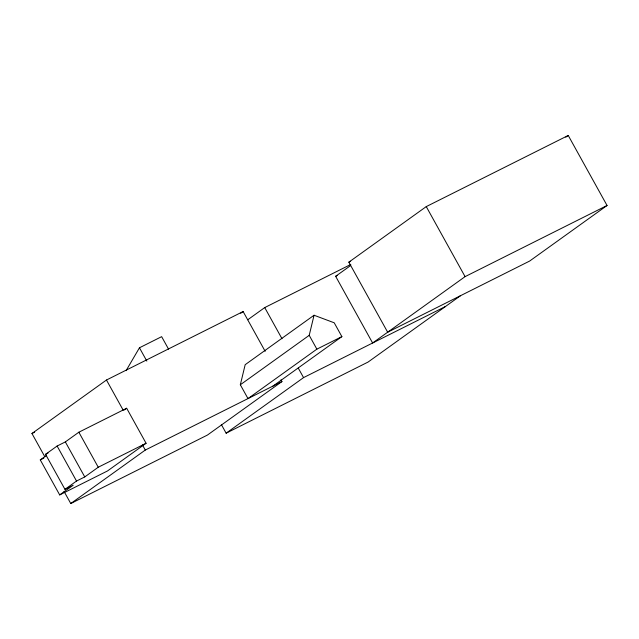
<?xml version="1.0" encoding="UTF-8"?>
<svg xmlns="http://www.w3.org/2000/svg" width="639" height="639" viewBox="0 0 639 639"><rect width="100%" height="100%" fill="white"/><g stroke="black" fill="none" stroke-linecap="round" stroke-linejoin="round"><path stroke-width="0.96" d="M341.881 336.617L316.872 349.15L247.988 398.592L240.328 384.774L245.176 364.693L314.061 315.243L334.221 322.799L341.881 336.617L272.997 386.06M240.328 384.774L309.212 335.331L314.061 315.243M126.107 370.62L139.454 347.784L161.643 336.665L168.552 349.134M44.89 456.853L31.95 433.506L106.465 380.021L243.124 311.536L265.169 351.314M240.695 313.286L243.124 311.536M59.691 494.913L73.189 485.225L64.962 489.346L45.553 454.329L57.119 446.03L65.346 441.908L78.845 432.22L126.666 408.249L146.083 443.266L107.52 470.943L59.691 494.913L40.281 459.896L46.631 455.335M247.796 319.74L264.73 307.583L350.803 264.45M124.262 409.982L126.666 408.249M348.838 262.174L426.261 206.605L568.231 135.46L607.05 205.494L529.635 261.063L387.665 332.208L348.838 262.174L350.611 261.279M607.05 205.494L465.08 276.639L372.617 343.007L335.643 276.304L350.691 265.504M64.962 489.346L76.528 481.047L84.755 476.926L98.254 467.237L146.083 443.266M565.811 137.193L568.231 135.46M64.06 491.439L70.769 503.54L145.293 450.056L281.943 381.571L280.984 379.846M281.943 381.571L207.427 435.063L70.769 503.54M221.342 424.536L226.134 433.186L303.557 377.617L445.527 306.472M460.567 295.673L368.104 362.041L226.134 433.186M335.643 276.304L337.424 275.417M31.95 433.506L34.61 432.172M45.553 454.329L48.021 453.091M40.281 459.896L43.827 458.123M426.261 206.605L465.08 276.639M309.212 335.331L316.872 349.15M264.73 307.583L281.983 338.71M298.285 368.104L303.557 377.617M139.454 347.784L146.826 361.083M106.465 380.021L123.247 410.286M142.417 444.872L145.293 450.056M78.845 432.22L98.254 467.237M65.346 441.908L84.755 476.926M57.119 446.03L76.528 481.047"/></g></svg>
